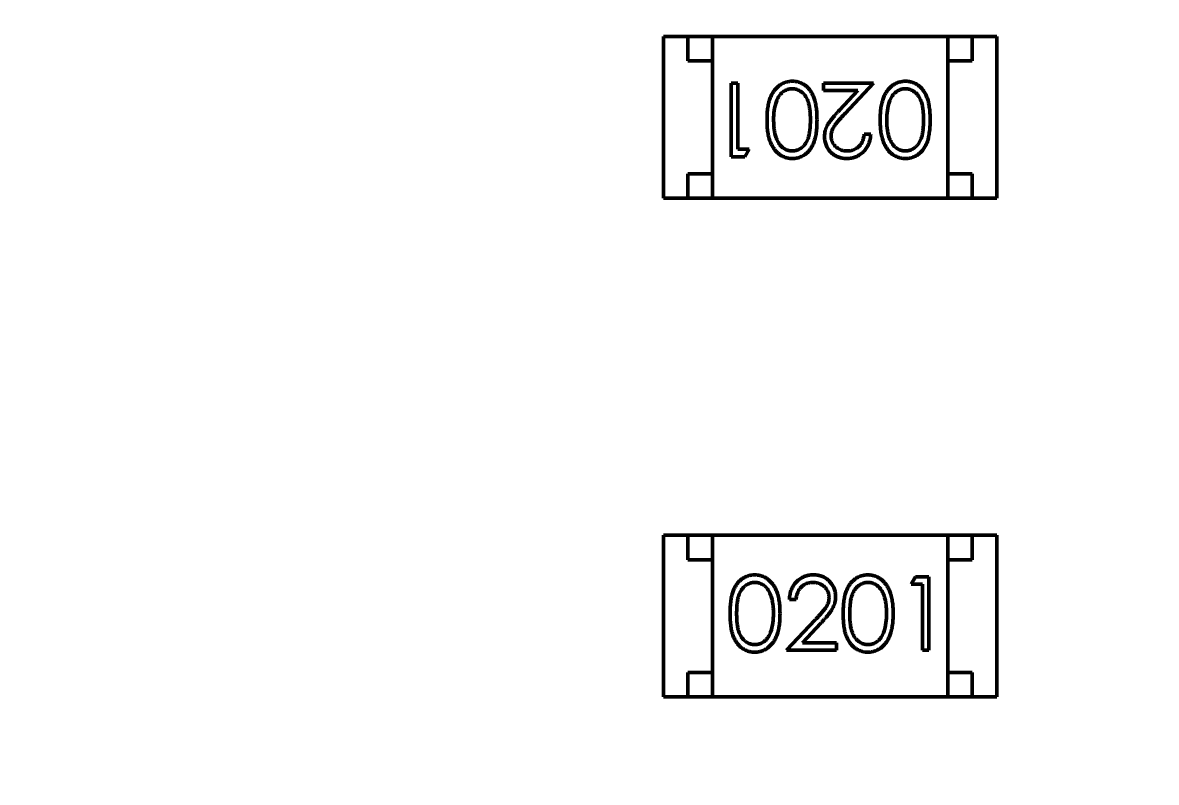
# Model space of a CAD drawing. Header units: millimetres. Extents: x 71 to 428, y 120 to 295.
# Drawn here: x 329.957 to 332.269, y 196.148 to 197.698 of the extents above; entities that cross this region are included whole.
import ezdxf

# ---------------------------------------------------------------- set-up
doc = ezdxf.new("R2010")
doc.units = ezdxf.units.MM
doc.header["$LTSCALE"] = 0.75
doc.layers.add('Dim', color=3, linetype='Continuous', lineweight=25)
doc.layers.add('Visible', color=7, linetype='Continuous', lineweight=50)
doc.styles.get("Standard").update_dxf_attribs({"font": 'arial.ttf'})
doc.dimstyles.new('Dim-ISO-25', dxfattribs={"dimtxt": 3.5, "dimasz": 3.5, "dimexe": 2.1, "dimexo": 2.1, "dimgap": 1.4, "dimtad": 1, "dimzin": 12, "dimdsep": 46, "dimtxsty": 'Standard', "dimcen": 0, "dimazin": 3, "dimtp": 0.1, "dimtm": 0.1, "dimtfac": 0.714286, "dimtmove": 0, "dimatfit": 3, "dimfxl": 1, "dimtzin": 12, "dimarcsym": 0})

# ---------------------------------------------------------------- blocks, each defined once
blk = doc.blocks.new('*D127')
at = {"color": 0, "linetype": 'ByBlock', "lineweight": -2}
for p, q in [((318.3964, 202.3936), (318.3964, 119.8711)), ((354.8964, 148.7044), (354.8964, 119.8711)), ((318.3964, 121.9711), (354.8964, 121.9711))]:
    blk.add_line(p, q, dxfattribs=at)
at = {"color": 0, "linetype": 'ByBlock'}
for points in [[(318.3964, 121.9711), (321.8964, 121.3878), (321.8964, 122.5544)], [(354.8964, 121.9711), (351.3964, 121.3878), (351.3964, 122.5544)]]:
    blk.add_solid(points, dxfattribs=at)
at = {"layer": 'Defpoints', "color": 0, "linetype": 'ByBlock'}
for p in [(318.3964, 204.4936), (354.8964, 150.8044)]:
    blk.add_point(p, dxfattribs=at)
at = {"color": 0, "linetype": 'ByBlock', "lineweight": -2, "insert": (336.6464, 125.1593), "char_height": 3.5, "attachment_point": 5}
blk.add_mtext('\\A0;36.5', dxfattribs=at)

msp = doc.modelspace()

# ---------------------------------------------------------------- linework, layer by layer
at = {"layer": 'Visible'}
for p, q in [((331.2638, 197.67), (331.2638, 197.34)), ((331.2638, 197.67), (331.3138, 197.67)), ((331.3638, 197.67), (331.3138, 197.67)), ((331.3138, 197.67), (331.3138, 197.62)), ((331.3638, 197.34), (331.3638, 197.67)), ((331.3638, 197.67), (331.8438, 197.67)), ((331.8938, 197.67), (331.8438, 197.67)), ((331.8438, 197.34), (331.8438, 197.67)), ((331.8938, 197.62), (331.8938, 197.67)), ((331.9438, 197.67), (331.8938, 197.67)), ((331.9438, 197.67), (331.9438, 197.34)), ((331.3138, 197.62), (331.3638, 197.62)), ((331.3638, 197.62), (331.3638, 197.39)), ((331.8438, 197.62), (331.8938, 197.62)), ((331.8438, 197.62), (331.8438, 197.39)), ((331.402, 197.5747), (331.4154, 197.5747)), ((331.402, 197.4247), (331.402, 197.5747)), ((331.4154, 197.5747), (331.4154, 197.4401)), ((331.5904, 197.5747), (331.6923, 197.5747)), ((331.5904, 197.5594), (331.5904, 197.5747)), ((331.6602, 197.5594), (331.5904, 197.5594)), ((331.6227, 197.5193), (331.6602, 197.5594)), ((331.6923, 197.5747), (331.6342, 197.5127)), ((331.6731, 197.4709), (331.6866, 197.4709)), ((331.4154, 197.4401), (331.4385, 197.4401)), ((331.4385, 197.4401), (331.4297, 197.4247)), ((331.4297, 197.4247), (331.402, 197.4247)), ((331.3138, 197.39), (331.3138, 197.34)), ((331.3638, 197.39), (331.3138, 197.39)), ((331.8938, 197.39), (331.8438, 197.39)), ((331.8938, 197.34), (331.8938, 197.39)), ((331.2638, 197.34), (331.3138, 197.34)), ((331.3138, 197.34), (331.3638, 197.34)), ((331.3638, 197.34), (331.8438, 197.34)), ((331.8438, 197.34), (331.8938, 197.34)), ((331.9438, 197.34), (331.8938, 197.34)), ((331.2636, 196.3222), (331.2636, 196.6522)), ((331.2636, 196.6522), (331.3136, 196.6522)), ((331.3636, 196.6522), (331.3136, 196.6522)), ((331.3136, 196.6522), (331.3136, 196.6022)), ((331.8436, 196.6522), (331.3636, 196.6522)), ((331.3636, 196.6522), (331.3636, 196.3222)), ((331.8936, 196.6522), (331.8436, 196.6522)), ((331.8436, 196.6522), (331.8436, 196.3222)), ((331.9436, 196.6522), (331.8936, 196.6522)), ((331.8936, 196.6022), (331.8936, 196.6522)), ((331.9436, 196.3222), (331.9436, 196.6522)), ((331.3136, 196.6022), (331.3636, 196.6022)), ((331.3636, 196.3722), (331.3636, 196.6022)), ((331.8436, 196.6022), (331.8936, 196.6022)), ((331.8436, 196.3722), (331.8436, 196.6022)), ((331.7689, 196.5521), (331.7777, 196.5675)), ((331.7777, 196.5675), (331.8054, 196.5675)), ((331.8054, 196.5675), (331.8054, 196.4175)), ((331.792, 196.5521), (331.7689, 196.5521)), ((331.792, 196.4175), (331.792, 196.5521)), ((331.5343, 196.5213), (331.5208, 196.5213)), ((331.515, 196.4175), (331.5732, 196.4796)), ((331.5847, 196.4729), (331.5472, 196.4329)), ((331.5472, 196.4329), (331.617, 196.4329)), ((331.617, 196.4329), (331.617, 196.4175)), ((331.617, 196.4175), (331.515, 196.4175)), ((331.8054, 196.4175), (331.792, 196.4175)), ((331.3136, 196.3722), (331.3136, 196.3222)), ((331.3636, 196.3722), (331.3136, 196.3722)), ((331.8936, 196.3722), (331.8436, 196.3722)), ((331.8936, 196.3222), (331.8936, 196.3722)), ((331.2636, 196.3222), (331.3136, 196.3222)), ((331.3136, 196.3222), (331.3636, 196.3222)), ((331.8436, 196.3222), (331.3636, 196.3222)), ((331.8436, 196.3222), (331.8936, 196.3222)), ((331.9436, 196.3222), (331.8936, 196.3222))]:
    msp.add_line(p, q, dxfattribs=at)
at = {"layer": 'Visible', "extrusion": (0, 0, -1)}
msp.add_circle((-354.8964, 204.496), 47.93, dxfattribs=at)
at = {"layer": 'Visible'}
for centre, start, end in [((331.5998, 197.5024), 161.6443, 181.3671), ((331.8306, 197.5024), 161.6443, 181.3671), ((331.3768, 196.4898), 341.6443, 1.3671), ((331.6075, 196.4898), 341.6443, 1.3671)]:
    msp.add_arc(centre, 0.1113, start, end, dxfattribs=at)
for points, knots in [([(331.475, 197.4998), (331.4751, 197.5021), (331.4751, 197.5066), (331.4754, 197.5131), (331.4759, 197.5193), (331.4766, 197.5251), (331.4776, 197.5305), (331.4788, 197.5356), (331.4801, 197.5404), (331.4817, 197.5448), (331.4835, 197.5488), (331.4854, 197.5526), (331.4875, 197.5562), (331.4898, 197.5595), (331.4922, 197.5626), (331.4948, 197.5653), (331.4975, 197.5679), (331.5004, 197.5701), (331.5034, 197.5721), (331.5065, 197.5739), (331.5097, 197.5753), (331.5129, 197.5765), (331.5163, 197.5774), (331.5197, 197.5781), (331.5232, 197.5785), (331.5256, 197.5786), (331.5268, 197.5786)], [0, 0, 0, 0, 0.065063, 0.126773, 0.185516, 0.240765, 0.29298, 0.34225, 0.388919, 0.432776, 0.474628, 0.514775, 0.553606, 0.591426, 0.628028, 0.663804, 0.698984, 0.733591, 0.767628, 0.801208, 0.834264, 0.866981, 0.89972, 0.932702, 0.966176, 1, 1, 1, 1]), ([(331.5268, 197.5786), (331.528, 197.5786), (331.5303, 197.5785), (331.5338, 197.5781), (331.5371, 197.5775), (331.5404, 197.5766), (331.5436, 197.5754), (331.5467, 197.574), (331.5497, 197.5723), (331.5526, 197.5704), (331.5554, 197.5682), (331.5581, 197.5657), (331.5605, 197.563), (331.5628, 197.56), (331.565, 197.5568), (331.567, 197.5534), (331.5689, 197.5496), (331.5706, 197.5456), (331.5721, 197.5413), (331.5734, 197.5366), (331.5745, 197.5314), (331.5754, 197.5259), (331.5761, 197.52), (331.5766, 197.5136), (331.5769, 197.5068), (331.5769, 197.5022), (331.577, 197.4998)], [0, 0, 0, 0, 0.033787, 0.066622, 0.099285, 0.131361, 0.163585, 0.196104, 0.228902, 0.262158, 0.295991, 0.330218, 0.36506, 0.400951, 0.43762, 0.475708, 0.515381, 0.556414, 0.599765, 0.646424, 0.696431, 0.749782, 0.806573, 0.867436, 0.931887, 1, 1, 1, 1]), ([(331.7058, 197.4998), (331.7058, 197.5021), (331.7059, 197.5066), (331.7062, 197.5131), (331.7067, 197.5193), (331.7074, 197.5251), (331.7084, 197.5305), (331.7096, 197.5356), (331.7109, 197.5404), (331.7125, 197.5448), (331.7143, 197.5488), (331.7162, 197.5526), (331.7183, 197.5562), (331.7205, 197.5595), (331.7229, 197.5626), (331.7255, 197.5653), (331.7283, 197.5679), (331.7311, 197.5701), (331.7342, 197.5721), (331.7372, 197.5739), (331.7404, 197.5753), (331.7437, 197.5765), (331.7471, 197.5774), (331.7505, 197.5781), (331.754, 197.5785), (331.7564, 197.5786), (331.7576, 197.5786)], [0, 0, 0, 0, 0.065063, 0.126773, 0.185516, 0.240765, 0.29298, 0.34225, 0.388919, 0.432776, 0.474628, 0.514775, 0.553606, 0.591426, 0.628028, 0.663804, 0.698984, 0.733591, 0.767628, 0.801208, 0.834264, 0.866981, 0.89972, 0.932702, 0.966176, 1, 1, 1, 1]), ([(331.7576, 197.5786), (331.7588, 197.5786), (331.7611, 197.5785), (331.7645, 197.5781), (331.7679, 197.5775), (331.7712, 197.5766), (331.7744, 197.5754), (331.7775, 197.574), (331.7805, 197.5723), (331.7834, 197.5704), (331.7862, 197.5682), (331.7888, 197.5657), (331.7913, 197.563), (331.7936, 197.56), (331.7958, 197.5568), (331.7978, 197.5534), (331.7997, 197.5496), (331.8014, 197.5456), (331.8029, 197.5413), (331.8042, 197.5366), (331.8053, 197.5314), (331.8062, 197.5259), (331.8069, 197.52), (331.8074, 197.5136), (331.8077, 197.5068), (331.8077, 197.5022), (331.8077, 197.4998)], [0, 0, 0, 0, 0.033787, 0.066622, 0.099285, 0.131361, 0.163585, 0.196104, 0.228902, 0.262158, 0.295991, 0.330218, 0.36506, 0.400951, 0.43762, 0.475708, 0.515381, 0.556414, 0.599765, 0.646424, 0.696431, 0.749782, 0.806573, 0.867436, 0.931887, 1, 1, 1, 1]), ([(331.5264, 197.5632), (331.5247, 197.5631), (331.5214, 197.563), (331.5165, 197.5617), (331.5118, 197.5597), (331.5081, 197.5573), (331.5053, 197.5551), (331.5033, 197.5532), (331.5015, 197.551), (331.4997, 197.5487), (331.4981, 197.5462), (331.4966, 197.5435), (331.4953, 197.5405), (331.4946, 197.5385), (331.4942, 197.5375)], [0, 0, 0, 0, 0.112813, 0.225394, 0.339595, 0.459675, 0.521735, 0.583926, 0.648174, 0.713881, 0.781004, 0.851451, 0.924051, 1, 1, 1, 1]), ([(331.5635, 197.4997), (331.5635, 197.5017), (331.5635, 197.5056), (331.5632, 197.5113), (331.5629, 197.5166), (331.5624, 197.5215), (331.5617, 197.526), (331.561, 197.5301), (331.56, 197.5339), (331.559, 197.5373), (331.5577, 197.5404), (331.5564, 197.5433), (331.5549, 197.546), (331.5533, 197.5485), (331.5515, 197.5508), (331.5496, 197.553), (331.5475, 197.5549), (331.5447, 197.5572), (331.5409, 197.5596), (331.5362, 197.5617), (331.5313, 197.563), (331.528, 197.5631), (331.5264, 197.5632)], [0, 0, 0, 0, 0.072951, 0.141584, 0.205926, 0.265301, 0.320597, 0.371817, 0.41879, 0.461699, 0.502134, 0.540804, 0.578181, 0.614297, 0.649678, 0.684299, 0.718359, 0.752081, 0.817652, 0.879722, 0.939966, 1, 1, 1, 1]), ([(331.7571, 197.5632), (331.7555, 197.5631), (331.7521, 197.563), (331.7473, 197.5617), (331.7426, 197.5597), (331.7389, 197.5573), (331.7361, 197.5551), (331.7341, 197.5532), (331.7322, 197.551), (331.7305, 197.5487), (331.7289, 197.5462), (331.7274, 197.5435), (331.7261, 197.5405), (331.7253, 197.5385), (331.7249, 197.5375)], [0, 0, 0, 0, 0.112813, 0.225394, 0.339595, 0.459675, 0.521735, 0.583926, 0.648174, 0.713881, 0.781004, 0.851451, 0.924051, 1, 1, 1, 1]), ([(331.7943, 197.4997), (331.7943, 197.5017), (331.7942, 197.5056), (331.794, 197.5113), (331.7936, 197.5166), (331.7932, 197.5215), (331.7925, 197.526), (331.7917, 197.5301), (331.7908, 197.5339), (331.7897, 197.5373), (331.7885, 197.5404), (331.7871, 197.5433), (331.7857, 197.546), (331.784, 197.5485), (331.7822, 197.5508), (331.7804, 197.553), (331.7783, 197.5549), (331.7755, 197.5572), (331.7717, 197.5596), (331.7669, 197.5617), (331.7621, 197.563), (331.7588, 197.5631), (331.7571, 197.5632)], [0, 0, 0, 0, 0.072951, 0.141584, 0.205926, 0.265301, 0.320597, 0.371817, 0.41879, 0.461699, 0.502134, 0.540804, 0.578181, 0.614297, 0.649678, 0.684299, 0.718359, 0.752081, 0.817652, 0.879722, 0.939966, 1, 1, 1, 1]), ([(331.5923, 197.4655), (331.5924, 197.4676), (331.5926, 197.4717), (331.5938, 197.4778), (331.5957, 197.4837), (331.598, 197.4885), (331.6004, 197.4923), (331.6025, 197.4954), (331.6049, 197.4988), (331.6078, 197.5024), (331.611, 197.5063), (331.6145, 197.5104), (331.6185, 197.5148), (331.6212, 197.5178), (331.6227, 197.5193)], [0, 0, 0, 0, 0.098702, 0.195672, 0.292422, 0.391343, 0.444462, 0.504229, 0.570352, 0.642546, 0.722288, 0.807921, 0.90047, 1, 1, 1, 1]), ([(331.6342, 197.5127), (331.6327, 197.5112), (331.63, 197.5083), (331.6262, 197.5042), (331.6227, 197.5004), (331.6196, 197.4968), (331.617, 197.4935), (331.6146, 197.4906), (331.6128, 197.4879), (331.6107, 197.4848), (331.6087, 197.481), (331.607, 197.4763), (331.606, 197.4716), (331.6059, 197.4683), (331.6058, 197.4667)], [0, 0, 0, 0, 0.110803, 0.212829, 0.306101, 0.390647, 0.466924, 0.534481, 0.593587, 0.644557, 0.7362, 0.825024, 0.911986, 1, 1, 1, 1]), ([(331.5268, 197.4209), (331.5256, 197.4209), (331.5232, 197.421), (331.5197, 197.4214), (331.5163, 197.422), (331.513, 197.423), (331.5097, 197.4241), (331.5065, 197.4256), (331.5034, 197.4273), (331.5005, 197.4293), (331.4976, 197.4315), (331.4949, 197.434), (331.4923, 197.4368), (331.4899, 197.4398), (331.4877, 197.4431), (331.4855, 197.4467), (331.4836, 197.4505), (331.4818, 197.4546), (331.4802, 197.459), (331.4788, 197.4638), (331.4776, 197.4689), (331.4767, 197.4744), (331.4759, 197.4802), (331.4754, 197.4864), (331.4751, 197.493), (331.4751, 197.4975), (331.475, 197.4998)], [0, 0, 0, 0, 0.033788, 0.067194, 0.099862, 0.132567, 0.165151, 0.197913, 0.231319, 0.265083, 0.299255, 0.334399, 0.369943, 0.406284, 0.444064, 0.482998, 0.523354, 0.565537, 0.609613, 0.656391, 0.705885, 0.758325, 0.813832, 0.872795, 0.934722, 1, 1, 1, 1]), ([(331.4885, 197.4997), (331.4885, 197.4979), (331.4886, 197.4944), (331.4887, 197.4893), (331.4892, 197.4843), (331.4897, 197.4797), (331.4904, 197.4753), (331.4912, 197.4711), (331.4923, 197.4672), (331.4935, 197.4635), (331.4948, 197.4601), (331.4963, 197.4569), (331.4978, 197.454), (331.4995, 197.4513), (331.5013, 197.4488), (331.5033, 197.4466), (331.5053, 197.4446), (331.5082, 197.4423), (331.5119, 197.4399), (331.5166, 197.4378), (331.5214, 197.4365), (331.5247, 197.4364), (331.5264, 197.4363)], [0, 0, 0, 0, 0.065681, 0.128486, 0.188175, 0.245106, 0.299448, 0.350823, 0.399942, 0.446672, 0.491255, 0.533376, 0.573853, 0.612526, 0.649597, 0.685532, 0.720106, 0.753838, 0.818925, 0.880493, 0.940311, 1, 1, 1, 1]), ([(331.5264, 197.4363), (331.528, 197.4364), (331.5313, 197.4365), (331.5362, 197.4378), (331.5409, 197.4399), (331.5447, 197.4423), (331.5475, 197.4445), (331.5496, 197.4465), (331.5515, 197.4486), (331.5532, 197.4509), (331.5548, 197.4534), (331.5563, 197.4561), (331.5577, 197.459), (331.5589, 197.4621), (331.56, 197.4656), (331.5609, 197.4693), (331.5618, 197.4735), (331.5623, 197.478), (331.5629, 197.4829), (331.5632, 197.4882), (331.5635, 197.4938), (331.5635, 197.4977), (331.5635, 197.4997)], [0, 0, 0, 0, 0.060387, 0.120883, 0.182755, 0.247811, 0.281299, 0.315088, 0.349702, 0.384857, 0.420966, 0.458511, 0.497175, 0.537602, 0.580503, 0.627468, 0.678388, 0.733983, 0.793747, 0.857714, 0.926698, 1, 1, 1, 1]), ([(331.577, 197.4998), (331.5769, 197.4974), (331.5769, 197.4927), (331.5766, 197.4859), (331.5761, 197.4795), (331.5754, 197.4736), (331.5746, 197.468), (331.5734, 197.4629), (331.5722, 197.4582), (331.5707, 197.4539), (331.569, 197.45), (331.5672, 197.4462), (331.5652, 197.4428), (331.563, 197.4396), (331.5607, 197.4366), (331.5582, 197.4339), (331.5556, 197.4315), (331.5528, 197.4293), (331.5498, 197.4273), (331.5468, 197.4256), (331.5436, 197.4241), (331.5404, 197.423), (331.5371, 197.422), (331.5338, 197.4214), (331.5303, 197.421), (331.528, 197.4209), (331.5268, 197.4209)], [0, 0, 0, 0, 0.068595, 0.133246, 0.194313, 0.251279, 0.304513, 0.354235, 0.400481, 0.443411, 0.484015, 0.523252, 0.561042, 0.5979, 0.633518, 0.668314, 0.702496, 0.736685, 0.770293, 0.803437, 0.835913, 0.86846, 0.900847, 0.933467, 0.966258, 1, 1, 1, 1]), ([(331.7576, 197.4209), (331.7564, 197.4209), (331.754, 197.421), (331.7505, 197.4214), (331.7471, 197.422), (331.7437, 197.423), (331.7405, 197.4241), (331.7373, 197.4256), (331.7342, 197.4273), (331.7312, 197.4293), (331.7284, 197.4315), (331.7256, 197.434), (331.7231, 197.4368), (331.7207, 197.4398), (331.7184, 197.4431), (331.7163, 197.4467), (331.7144, 197.4505), (331.7126, 197.4546), (331.711, 197.459), (331.7096, 197.4638), (331.7084, 197.4689), (331.7075, 197.4744), (331.7067, 197.4802), (331.7062, 197.4864), (331.7059, 197.493), (331.7058, 197.4975), (331.7058, 197.4998)], [0, 0, 0, 0, 0.033788, 0.067194, 0.099862, 0.132567, 0.165151, 0.197913, 0.231319, 0.265083, 0.299255, 0.334399, 0.369943, 0.406284, 0.444064, 0.482998, 0.523354, 0.565537, 0.609613, 0.656391, 0.705885, 0.758325, 0.813832, 0.872795, 0.934722, 1, 1, 1, 1]), ([(331.7193, 197.4997), (331.7193, 197.4979), (331.7193, 197.4944), (331.7195, 197.4893), (331.72, 197.4843), (331.7205, 197.4797), (331.7212, 197.4753), (331.722, 197.4711), (331.7231, 197.4672), (331.7242, 197.4635), (331.7256, 197.4601), (331.727, 197.4569), (331.7286, 197.454), (331.7303, 197.4513), (331.7321, 197.4488), (331.734, 197.4466), (331.7361, 197.4446), (331.7389, 197.4423), (331.7427, 197.4399), (331.7473, 197.4378), (331.7522, 197.4365), (331.7555, 197.4364), (331.7571, 197.4363)], [0, 0, 0, 0, 0.065681, 0.128486, 0.188175, 0.245106, 0.299448, 0.350823, 0.399942, 0.446672, 0.491255, 0.533376, 0.573853, 0.612526, 0.649597, 0.685532, 0.720106, 0.753838, 0.818925, 0.880493, 0.940311, 1, 1, 1, 1]), ([(331.7571, 197.4363), (331.7588, 197.4364), (331.7621, 197.4365), (331.767, 197.4378), (331.7717, 197.4399), (331.7754, 197.4423), (331.7783, 197.4445), (331.7803, 197.4465), (331.7822, 197.4486), (331.784, 197.4509), (331.7856, 197.4534), (331.7871, 197.4561), (331.7884, 197.459), (331.7897, 197.4621), (331.7908, 197.4656), (331.7917, 197.4693), (331.7925, 197.4735), (331.7931, 197.478), (331.7936, 197.4829), (331.794, 197.4882), (331.7942, 197.4938), (331.7943, 197.4977), (331.7943, 197.4997)], [0, 0, 0, 0, 0.060387, 0.120883, 0.182755, 0.247811, 0.281299, 0.315088, 0.349702, 0.384857, 0.420966, 0.458511, 0.497175, 0.537602, 0.580503, 0.627468, 0.678388, 0.733983, 0.793747, 0.857714, 0.926698, 1, 1, 1, 1]), ([(331.8077, 197.4998), (331.8077, 197.4974), (331.8077, 197.4927), (331.8074, 197.4859), (331.8069, 197.4795), (331.8062, 197.4736), (331.8053, 197.468), (331.8042, 197.4629), (331.8029, 197.4582), (331.8015, 197.4539), (331.7998, 197.45), (331.798, 197.4462), (331.7959, 197.4428), (331.7938, 197.4396), (331.7915, 197.4366), (331.789, 197.4339), (331.7863, 197.4315), (331.7835, 197.4293), (331.7806, 197.4273), (331.7775, 197.4256), (331.7744, 197.4241), (331.7712, 197.423), (331.7679, 197.422), (331.7645, 197.4214), (331.7611, 197.421), (331.7588, 197.4209), (331.7576, 197.4209)], [0, 0, 0, 0, 0.068595, 0.133246, 0.194313, 0.251279, 0.304513, 0.354235, 0.400481, 0.443411, 0.484015, 0.523252, 0.561042, 0.5979, 0.633518, 0.668314, 0.702496, 0.736685, 0.770293, 0.803437, 0.835913, 0.86846, 0.900847, 0.933467, 0.966258, 1, 1, 1, 1]), ([(331.6376, 197.4209), (331.636, 197.4209), (331.6328, 197.421), (331.6281, 197.4217), (331.6236, 197.4227), (331.6193, 197.4241), (331.6153, 197.426), (331.6116, 197.4283), (331.608, 197.431), (331.6048, 197.4341), (331.6019, 197.4375), (331.5994, 197.4411), (331.5972, 197.4448), (331.5954, 197.4486), (331.5941, 197.4526), (331.593, 197.4568), (331.5925, 197.4611), (331.5924, 197.464), (331.5923, 197.4655)], [0, 0, 0, 0, 0.069475, 0.136517, 0.200789, 0.26383, 0.325735, 0.387291, 0.449509, 0.512968, 0.576275, 0.63758, 0.697903, 0.757172, 0.816599, 0.876653, 0.93729, 1, 1, 1, 1]), ([(331.6058, 197.4667), (331.6058, 197.4657), (331.6059, 197.4637), (331.6064, 197.4607), (331.6071, 197.4578), (331.6081, 197.4551), (331.6094, 197.4525), (331.6111, 197.4499), (331.613, 197.4475), (331.6152, 197.4452), (331.6176, 197.4431), (331.6202, 197.4413), (331.6229, 197.4398), (331.6257, 197.4385), (331.6287, 197.4375), (331.6318, 197.4368), (331.635, 197.4364), (331.6372, 197.4363), (331.6383, 197.4363)], [0, 0, 0, 0, 0.061965, 0.122122, 0.180988, 0.239933, 0.299906, 0.359989, 0.421776, 0.486576, 0.551535, 0.615018, 0.677259, 0.73973, 0.80305, 0.866495, 0.931973, 1, 1, 1, 1]), ([(331.6866, 197.4709), (331.6865, 197.4691), (331.6863, 197.4656), (331.6855, 197.4605), (331.6843, 197.4556), (331.6827, 197.451), (331.6807, 197.4466), (331.6783, 197.4424), (331.6754, 197.4385), (331.6721, 197.4349), (331.6686, 197.4316), (331.6647, 197.4288), (331.6607, 197.4263), (331.6565, 197.4243), (331.6521, 197.4228), (331.6475, 197.4217), (331.6426, 197.421), (331.6393, 197.4209), (331.6376, 197.4209)], [0, 0, 0, 0, 0.068791, 0.135103, 0.198979, 0.261904, 0.323495, 0.385195, 0.446969, 0.509765, 0.572251, 0.633405, 0.693251, 0.752583, 0.812579, 0.873275, 0.93555, 1, 1, 1, 1]), ([(331.6383, 197.4363), (331.6395, 197.4363), (331.6418, 197.4364), (331.6452, 197.4368), (331.6484, 197.4375), (331.6515, 197.4385), (331.6544, 197.4398), (331.6572, 197.4414), (331.6598, 197.4432), (331.6623, 197.4454), (331.6646, 197.4477), (331.6666, 197.4504), (331.6683, 197.4532), (331.6698, 197.4563), (331.671, 197.4596), (331.672, 197.4632), (331.6727, 197.467), (331.673, 197.4696), (331.6731, 197.4709)], [0, 0, 0, 0, 0.064439, 0.126547, 0.186887, 0.245878, 0.304041, 0.362191, 0.420976, 0.48066, 0.5406, 0.600689, 0.661936, 0.724443, 0.789038, 0.856314, 0.926352, 1, 1, 1, 1]), ([(331.3996, 196.4924), (331.3997, 196.4948), (331.3997, 196.4995), (331.4, 196.5063), (331.4005, 196.5127), (331.4012, 196.5186), (331.402, 196.5242), (331.4032, 196.5293), (331.4044, 196.534), (331.4059, 196.5383), (331.4076, 196.5423), (331.4094, 196.546), (331.4114, 196.5494), (331.4136, 196.5526), (331.4159, 196.5556), (331.4184, 196.5583), (331.421, 196.5607), (331.4238, 196.563), (331.4268, 196.5649), (331.4298, 196.5666), (331.4329, 196.5681), (331.4362, 196.5692), (331.4395, 196.5702), (331.4428, 196.5708), (331.4463, 196.5713), (331.4486, 196.5713), (331.4498, 196.5713)], [0, 0, 0, 0, 0.068595, 0.133246, 0.194313, 0.251279, 0.304513, 0.354235, 0.400481, 0.443411, 0.484015, 0.523252, 0.561042, 0.5979, 0.633518, 0.668314, 0.702496, 0.736685, 0.770293, 0.803437, 0.835913, 0.86846, 0.900847, 0.933467, 0.966258, 1, 1, 1, 1]), ([(331.4498, 196.5713), (331.451, 196.5713), (331.4534, 196.5713), (331.4569, 196.5709), (331.4603, 196.5702), (331.4636, 196.5693), (331.4669, 196.5681), (331.4701, 196.5666), (331.4732, 196.5649), (331.4761, 196.5629), (331.479, 196.5607), (331.4817, 196.5582), (331.4843, 196.5554), (331.4867, 196.5524), (331.4889, 196.5491), (331.4911, 196.5455), (331.493, 196.5417), (331.4948, 196.5376), (331.4964, 196.5332), (331.4978, 196.5284), (331.499, 196.5233), (331.4999, 196.5178), (331.5007, 196.512), (331.5012, 196.5058), (331.5015, 196.4992), (331.5015, 196.4947), (331.5016, 196.4924)], [0, 0, 0, 0, 0.033788, 0.067194, 0.099862, 0.132567, 0.165151, 0.197913, 0.231319, 0.265083, 0.299255, 0.334399, 0.369943, 0.406284, 0.444064, 0.482998, 0.523354, 0.565537, 0.609613, 0.656391, 0.705885, 0.758325, 0.813832, 0.872795, 0.934722, 1, 1, 1, 1]), ([(331.5208, 196.5213), (331.5209, 196.5231), (331.5211, 196.5266), (331.5219, 196.5317), (331.523, 196.5366), (331.5247, 196.5412), (331.5267, 196.5456), (331.5291, 196.5498), (331.532, 196.5537), (331.5353, 196.5573), (331.5388, 196.5606), (331.5426, 196.5635), (331.5467, 196.5659), (331.5509, 196.5679), (331.5553, 196.5694), (331.5599, 196.5705), (331.5647, 196.5712), (331.568, 196.5713), (331.5697, 196.5713)], [0, 0, 0, 0, 0.068791, 0.135103, 0.198979, 0.261904, 0.323495, 0.385195, 0.446969, 0.509765, 0.572251, 0.633405, 0.693251, 0.752583, 0.812579, 0.873275, 0.93555, 1, 1, 1, 1]), ([(331.5697, 196.5713), (331.5714, 196.5713), (331.5746, 196.5712), (331.5793, 196.5706), (331.5838, 196.5695), (331.5881, 196.5681), (331.592, 196.5662), (331.5958, 196.5639), (331.5993, 196.5612), (331.6025, 196.5581), (331.6055, 196.5547), (331.608, 196.5511), (331.6102, 196.5475), (331.612, 196.5436), (331.6133, 196.5396), (331.6143, 196.5354), (331.6149, 196.5311), (331.615, 196.5282), (331.615, 196.5267)], [0, 0, 0, 0, 0.069475, 0.136517, 0.200789, 0.26383, 0.325735, 0.387291, 0.449509, 0.512968, 0.576275, 0.63758, 0.697903, 0.757172, 0.816599, 0.876653, 0.93729, 1, 1, 1, 1]), ([(331.6304, 196.4924), (331.6304, 196.4948), (331.6305, 196.4995), (331.6308, 196.5063), (331.6313, 196.5127), (331.632, 196.5186), (331.6328, 196.5242), (331.6339, 196.5293), (331.6352, 196.534), (331.6367, 196.5383), (331.6383, 196.5423), (331.6402, 196.546), (331.6422, 196.5494), (331.6443, 196.5526), (331.6467, 196.5556), (331.6491, 196.5583), (331.6518, 196.5607), (331.6546, 196.563), (331.6576, 196.5649), (331.6606, 196.5666), (331.6637, 196.5681), (331.6669, 196.5692), (331.6702, 196.5702), (331.6736, 196.5708), (331.677, 196.5713), (331.6794, 196.5713), (331.6806, 196.5713)], [0, 0, 0, 0, 0.068595, 0.133246, 0.194313, 0.251279, 0.304513, 0.354235, 0.400481, 0.443411, 0.484015, 0.523252, 0.561042, 0.5979, 0.633518, 0.668314, 0.702496, 0.736685, 0.770293, 0.803437, 0.835913, 0.86846, 0.900847, 0.933467, 0.966258, 1, 1, 1, 1]), ([(331.6806, 196.5713), (331.6818, 196.5713), (331.6841, 196.5713), (331.6876, 196.5709), (331.6911, 196.5702), (331.6944, 196.5693), (331.6977, 196.5681), (331.7008, 196.5666), (331.7039, 196.5649), (331.7069, 196.5629), (331.7098, 196.5607), (331.7125, 196.5582), (331.715, 196.5554), (331.7175, 196.5524), (331.7197, 196.5491), (331.7218, 196.5455), (331.7237, 196.5417), (331.7256, 196.5376), (331.7271, 196.5332), (331.7286, 196.5284), (331.7297, 196.5233), (331.7307, 196.5178), (331.7314, 196.512), (331.732, 196.5058), (331.7323, 196.4992), (331.7323, 196.4947), (331.7323, 196.4924)], [0, 0, 0, 0, 0.033788, 0.067194, 0.099862, 0.132567, 0.165151, 0.197913, 0.231319, 0.265083, 0.299255, 0.334399, 0.369943, 0.406284, 0.444064, 0.482998, 0.523354, 0.565537, 0.609613, 0.656391, 0.705885, 0.758325, 0.813832, 0.872795, 0.934722, 1, 1, 1, 1]), ([(331.4502, 196.5559), (331.4486, 196.5558), (331.4453, 196.5557), (331.4404, 196.5544), (331.4357, 196.5523), (331.4319, 196.5499), (331.4291, 196.5477), (331.427, 196.5458), (331.4251, 196.5436), (331.4234, 196.5413), (331.4218, 196.5388), (331.4203, 196.5361), (331.4189, 196.5332), (331.4177, 196.5301), (331.4166, 196.5267), (331.4157, 196.5229), (331.4148, 196.5188), (331.4142, 196.5142), (331.4137, 196.5093), (331.4134, 196.5041), (331.4131, 196.4984), (331.4131, 196.4945), (331.4131, 196.4925)], [0, 0, 0, 0, 0.060387, 0.120883, 0.182755, 0.247811, 0.281299, 0.315088, 0.349702, 0.384857, 0.420966, 0.458511, 0.497175, 0.537602, 0.580503, 0.627468, 0.678388, 0.733983, 0.793747, 0.857714, 0.926698, 1, 1, 1, 1]), ([(331.4881, 196.4925), (331.4881, 196.4943), (331.488, 196.4978), (331.4879, 196.503), (331.4874, 196.5079), (331.4869, 196.5125), (331.4862, 196.5169), (331.4853, 196.5211), (331.4843, 196.525), (331.4831, 196.5287), (331.4818, 196.5321), (331.4803, 196.5353), (331.4788, 196.5382), (331.4771, 196.541), (331.4753, 196.5434), (331.4733, 196.5457), (331.4713, 196.5477), (331.4684, 196.55), (331.4647, 196.5523), (331.46, 196.5544), (331.4552, 196.5557), (331.4519, 196.5558), (331.4502, 196.5559)], [0, 0, 0, 0, 0.065681, 0.128486, 0.188175, 0.245106, 0.299448, 0.350823, 0.399942, 0.446672, 0.491255, 0.533376, 0.573853, 0.612526, 0.649597, 0.685532, 0.720106, 0.753838, 0.818925, 0.880493, 0.940311, 1, 1, 1, 1]), ([(331.569, 196.5559), (331.5679, 196.5559), (331.5655, 196.5558), (331.5622, 196.5554), (331.5589, 196.5547), (331.5559, 196.5537), (331.5529, 196.5524), (331.5501, 196.5509), (331.5475, 196.549), (331.5451, 196.5469), (331.5428, 196.5445), (331.5408, 196.5419), (331.5391, 196.539), (331.5376, 196.5359), (331.5363, 196.5326), (331.5354, 196.529), (331.5346, 196.5253), (331.5344, 196.5227), (331.5343, 196.5213)], [0, 0, 0, 0, 0.064439, 0.126547, 0.186887, 0.245878, 0.304041, 0.362191, 0.420976, 0.48066, 0.5406, 0.600689, 0.661936, 0.724443, 0.789038, 0.856314, 0.926352, 1, 1, 1, 1]), ([(331.6016, 196.5255), (331.6015, 196.5265), (331.6015, 196.5286), (331.601, 196.5315), (331.6003, 196.5344), (331.5993, 196.5371), (331.5979, 196.5398), (331.5963, 196.5423), (331.5944, 196.5447), (331.5922, 196.547), (331.5897, 196.5491), (331.5872, 196.5509), (331.5845, 196.5525), (331.5817, 196.5537), (331.5787, 196.5547), (331.5756, 196.5554), (331.5724, 196.5558), (331.5701, 196.5559), (331.569, 196.5559)], [0, 0, 0, 0, 0.061965, 0.122122, 0.180988, 0.239933, 0.299906, 0.359989, 0.421776, 0.486576, 0.551535, 0.615018, 0.677259, 0.73973, 0.80305, 0.866495, 0.931973, 1, 1, 1, 1]), ([(331.681, 196.5559), (331.6794, 196.5558), (331.676, 196.5557), (331.6711, 196.5544), (331.6664, 196.5523), (331.6627, 196.5499), (331.6598, 196.5477), (331.6578, 196.5458), (331.6559, 196.5436), (331.6542, 196.5413), (331.6525, 196.5388), (331.651, 196.5361), (331.6497, 196.5332), (331.6484, 196.5301), (331.6473, 196.5267), (331.6464, 196.5229), (331.6456, 196.5188), (331.645, 196.5142), (331.6445, 196.5093), (331.6442, 196.5041), (331.6439, 196.4984), (331.6439, 196.4945), (331.6439, 196.4925)], [0, 0, 0, 0, 0.060387, 0.120883, 0.182755, 0.247811, 0.281299, 0.315088, 0.349702, 0.384857, 0.420966, 0.458511, 0.497175, 0.537602, 0.580503, 0.627468, 0.678388, 0.733983, 0.793747, 0.857714, 0.926698, 1, 1, 1, 1]), ([(331.7189, 196.4925), (331.7189, 196.4943), (331.7188, 196.4978), (331.7186, 196.503), (331.7182, 196.5079), (331.7177, 196.5125), (331.7169, 196.5169), (331.7161, 196.5211), (331.715, 196.525), (331.7139, 196.5287), (331.7126, 196.5321), (331.7111, 196.5353), (331.7096, 196.5382), (331.7079, 196.541), (331.7061, 196.5434), (331.7041, 196.5457), (331.7021, 196.5477), (331.6992, 196.55), (331.6955, 196.5523), (331.6908, 196.5544), (331.6859, 196.5557), (331.6827, 196.5558), (331.681, 196.5559)], [0, 0, 0, 0, 0.065681, 0.128486, 0.188175, 0.245106, 0.299448, 0.350823, 0.399942, 0.446672, 0.491255, 0.533376, 0.573853, 0.612526, 0.649597, 0.685532, 0.720106, 0.753838, 0.818925, 0.880493, 0.940311, 1, 1, 1, 1]), ([(331.5732, 196.4796), (331.5746, 196.481), (331.5773, 196.4839), (331.5812, 196.488), (331.5846, 196.4919), (331.5877, 196.4954), (331.5904, 196.4987), (331.5927, 196.5016), (331.5946, 196.5043), (331.5967, 196.5074), (331.5986, 196.5112), (331.6003, 196.5159), (331.6014, 196.5207), (331.6015, 196.5239), (331.6016, 196.5255)], [0, 0, 0, 0, 0.110803, 0.212829, 0.306101, 0.390647, 0.466924, 0.534481, 0.593587, 0.644557, 0.7362, 0.825024, 0.911986, 1, 1, 1, 1]), ([(331.615, 196.5267), (331.615, 196.5246), (331.6148, 196.5205), (331.6136, 196.5144), (331.6117, 196.5085), (331.6093, 196.5038), (331.607, 196.4999), (331.6049, 196.4968), (331.6024, 196.4934), (331.5996, 196.4898), (331.5964, 196.4859), (331.5928, 196.4818), (331.5889, 196.4774), (331.5861, 196.4744), (331.5847, 196.4729)], [0, 0, 0, 0, 0.098702, 0.195672, 0.292422, 0.391343, 0.444462, 0.504229, 0.570352, 0.642546, 0.722288, 0.807921, 0.90047, 1, 1, 1, 1]), ([(331.4498, 196.4136), (331.4486, 196.4136), (331.4463, 196.4137), (331.4428, 196.4141), (331.4395, 196.4147), (331.4362, 196.4157), (331.433, 196.4168), (331.4299, 196.4183), (331.4269, 196.4199), (331.424, 196.4219), (331.4212, 196.4241), (331.4185, 196.4265), (331.416, 196.4292), (331.4138, 196.4322), (331.4116, 196.4354), (331.4096, 196.4389), (331.4077, 196.4426), (331.406, 196.4466), (331.4045, 196.4509), (331.4032, 196.4556), (331.4021, 196.4608), (331.4012, 196.4663), (331.4005, 196.4723), (331.4, 196.4786), (331.3997, 196.4854), (331.3997, 196.49), (331.3996, 196.4924)], [0, 0, 0, 0, 0.033787, 0.066622, 0.099285, 0.131361, 0.163585, 0.196104, 0.228902, 0.262158, 0.295991, 0.330218, 0.36506, 0.400951, 0.43762, 0.475708, 0.515381, 0.556414, 0.599765, 0.646424, 0.696431, 0.749782, 0.806573, 0.867436, 0.931887, 1, 1, 1, 1]), ([(331.4131, 196.4925), (331.4131, 196.4905), (331.4131, 196.4866), (331.4134, 196.4809), (331.4137, 196.4757), (331.4142, 196.4708), (331.4149, 196.4663), (331.4156, 196.4621), (331.4165, 196.4583), (331.4176, 196.4549), (331.4189, 196.4518), (331.4202, 196.4489), (331.4217, 196.4462), (331.4233, 196.4437), (331.4251, 196.4414), (331.427, 196.4392), (331.4291, 196.4373), (331.4319, 196.435), (331.4357, 196.4326), (331.4404, 196.4306), (331.4453, 196.4293), (331.4486, 196.4291), (331.4502, 196.429)], [0, 0, 0, 0, 0.072951, 0.141584, 0.205926, 0.265301, 0.320597, 0.371817, 0.41879, 0.461699, 0.502134, 0.540804, 0.578181, 0.614297, 0.649678, 0.684299, 0.718359, 0.752081, 0.817652, 0.879722, 0.939966, 1, 1, 1, 1]), ([(331.5016, 196.4924), (331.5015, 196.4901), (331.5015, 196.4856), (331.5012, 196.4791), (331.5006, 196.4729), (331.5, 196.4671), (331.499, 196.4617), (331.4978, 196.4566), (331.4965, 196.4518), (331.4949, 196.4474), (331.4931, 196.4434), (331.4912, 196.4396), (331.4891, 196.436), (331.4868, 196.4327), (331.4844, 196.4297), (331.4818, 196.4269), (331.4791, 196.4244), (331.4762, 196.4221), (331.4732, 196.4201), (331.4701, 196.4184), (331.4669, 196.4169), (331.4637, 196.4157), (331.4603, 196.4148), (331.4569, 196.4141), (331.4534, 196.4137), (331.451, 196.4136), (331.4498, 196.4136)], [0, 0, 0, 0, 0.065063, 0.126773, 0.185516, 0.240765, 0.29298, 0.34225, 0.388919, 0.432776, 0.474628, 0.514775, 0.553606, 0.591426, 0.628028, 0.663804, 0.698984, 0.733591, 0.767628, 0.801208, 0.834264, 0.866981, 0.89972, 0.932702, 0.966176, 1, 1, 1, 1]), ([(331.6806, 196.4136), (331.6794, 196.4136), (331.677, 196.4137), (331.6736, 196.4141), (331.6702, 196.4147), (331.667, 196.4157), (331.6638, 196.4168), (331.6607, 196.4183), (331.6577, 196.4199), (331.6547, 196.4219), (331.6519, 196.4241), (331.6493, 196.4265), (331.6468, 196.4292), (331.6445, 196.4322), (331.6423, 196.4354), (331.6403, 196.4389), (331.6385, 196.4426), (331.6368, 196.4466), (331.6353, 196.4509), (331.6339, 196.4556), (331.6329, 196.4608), (331.632, 196.4663), (331.6313, 196.4723), (331.6308, 196.4786), (331.6305, 196.4854), (331.6304, 196.49), (331.6304, 196.4924)], [0, 0, 0, 0, 0.033787, 0.066622, 0.099285, 0.131361, 0.163585, 0.196104, 0.228902, 0.262158, 0.295991, 0.330218, 0.36506, 0.400951, 0.43762, 0.475708, 0.515381, 0.556414, 0.599765, 0.646424, 0.696431, 0.749782, 0.806573, 0.867436, 0.931887, 1, 1, 1, 1]), ([(331.6439, 196.4925), (331.6439, 196.4905), (331.6439, 196.4866), (331.6441, 196.4809), (331.6445, 196.4757), (331.645, 196.4708), (331.6456, 196.4663), (331.6464, 196.4621), (331.6473, 196.4583), (331.6484, 196.4549), (331.6497, 196.4518), (331.651, 196.4489), (331.6525, 196.4462), (331.6541, 196.4437), (331.6559, 196.4414), (331.6578, 196.4392), (331.6598, 196.4373), (331.6627, 196.435), (331.6664, 196.4326), (331.6712, 196.4306), (331.6761, 196.4293), (331.6794, 196.4291), (331.681, 196.429)], [0, 0, 0, 0, 0.072951, 0.141584, 0.205926, 0.265301, 0.320597, 0.371817, 0.41879, 0.461699, 0.502134, 0.540804, 0.578181, 0.614297, 0.649678, 0.684299, 0.718359, 0.752081, 0.817652, 0.879722, 0.939966, 1, 1, 1, 1]), ([(331.7323, 196.4924), (331.7323, 196.4901), (331.7323, 196.4856), (331.732, 196.4791), (331.7314, 196.4729), (331.7307, 196.4671), (331.7298, 196.4617), (331.7286, 196.4566), (331.7273, 196.4518), (331.7256, 196.4474), (331.7239, 196.4434), (331.7219, 196.4396), (331.7199, 196.436), (331.7176, 196.4327), (331.7152, 196.4297), (331.7126, 196.4269), (331.7099, 196.4244), (331.707, 196.4221), (331.704, 196.4201), (331.7009, 196.4184), (331.6977, 196.4169), (331.6944, 196.4157), (331.6911, 196.4148), (331.6876, 196.4141), (331.6841, 196.4137), (331.6818, 196.4136), (331.6806, 196.4136)], [0, 0, 0, 0, 0.065063, 0.126773, 0.185516, 0.240765, 0.29298, 0.34225, 0.388919, 0.432776, 0.474628, 0.514775, 0.553606, 0.591426, 0.628028, 0.663804, 0.698984, 0.733591, 0.767628, 0.801208, 0.834264, 0.866981, 0.89972, 0.932702, 0.966176, 1, 1, 1, 1]), ([(331.4502, 196.429), (331.4519, 196.4291), (331.4552, 196.4292), (331.4601, 196.4305), (331.4648, 196.4325), (331.4685, 196.4349), (331.4713, 196.4371), (331.4733, 196.439), (331.4751, 196.4412), (331.4769, 196.4435), (331.4785, 196.446), (331.4799, 196.4487), (331.4813, 196.4517), (331.482, 196.4537), (331.4824, 196.4548)], [0, 0, 0, 0, 0.112813, 0.225394, 0.339595, 0.459675, 0.521735, 0.583926, 0.648174, 0.713881, 0.781004, 0.851451, 0.924051, 1, 1, 1, 1]), ([(331.681, 196.429), (331.6827, 196.4291), (331.686, 196.4292), (331.6908, 196.4305), (331.6955, 196.4325), (331.6992, 196.4349), (331.702, 196.4371), (331.7041, 196.439), (331.7059, 196.4412), (331.7077, 196.4435), (331.7093, 196.446), (331.7107, 196.4487), (331.712, 196.4517), (331.7128, 196.4537), (331.7132, 196.4548)], [0, 0, 0, 0, 0.112813, 0.225394, 0.339595, 0.459675, 0.521735, 0.583926, 0.648174, 0.713881, 0.781004, 0.851451, 0.924051, 1, 1, 1, 1])]:
    msp.add_open_spline(points, degree=3, knots=knots, dxfattribs=at)

# ---------------------------------------------------------------- dimensions: what is measured, and where the dimension line sits
at = {"layer": 'Dim'}
dim = msp.add_linear_dim(base=(354.8964, 121.9711), p1=(318.3964, 204.4936), p2=(354.8964, 150.8044), dimstyle='Dim-ISO-25', dxfattribs=at)
dim.commit()
dim.dimension.update_dxf_attribs({"geometry": '*D127', "text_midpoint": (336.6464, 125.1593)})

doc.saveas('drawing.dxf')
